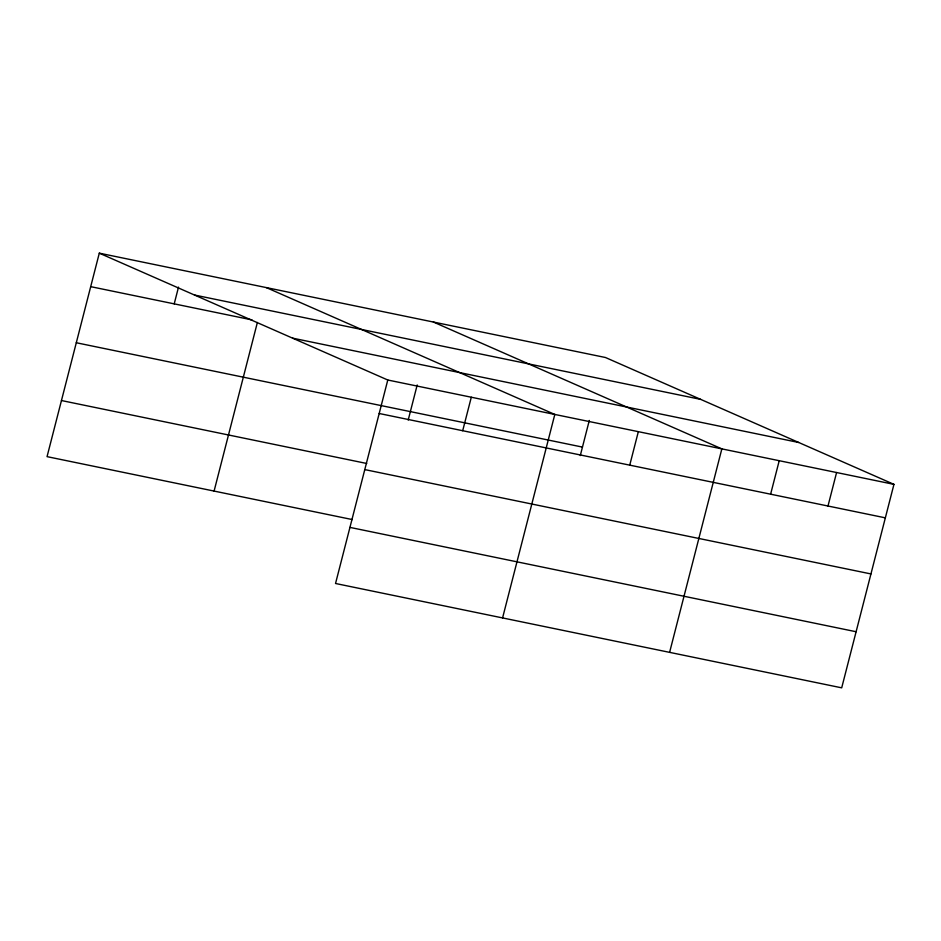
<?xml version="1.0" encoding="UTF-8"?>
<svg xmlns="http://www.w3.org/2000/svg" width="941" height="941" viewBox="0 0 941 941"><rect width="100%" height="100%" fill="white"/><g stroke="black" fill="none" stroke-linecap="round" stroke-linejoin="round"><path stroke-width="1.41" d="M99.299 253.164L387.786 380.011L335.537 583.491L841.701 687.836L893.95 484.356L605.463 357.509L99.299 253.164L47.05 456.644L352.322 519.573M174.214 303.861L178.508 287.123M214.089 491.073L257.375 322.481M408.194 420.074L417.204 384.963M462.701 430.719L471.3 397.231M502.576 617.931L554.814 414.452L266.327 287.593M580.291 455.55L589.301 420.439M629.741 465.148L638.339 431.66M669.604 652.36L721.853 448.881L433.366 322.022M770.62 494.19L779.219 460.714M827.986 506.023L836.584 472.535M194.493 295.027L700.657 399.372M90.701 286.652L251.976 319.893M292.58 338.148L798.744 442.493M387.786 380.011L893.95 484.356M76.292 342.747L582.455 447.093M379.188 413.499L885.352 517.844M61.459 400.537L366.719 463.478M364.779 469.594L870.954 573.939M349.946 527.395L856.11 631.74"/></g></svg>
